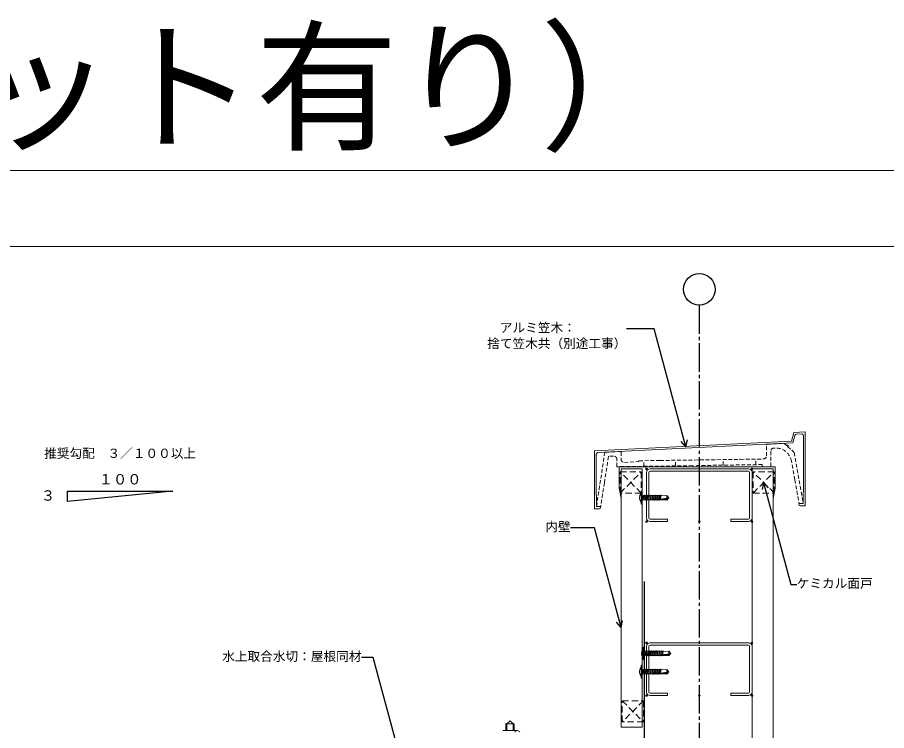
# Model space of a CAD drawing. Units: millimetres, scale not verified. Extents: x -1263 to 1258, y -891 to 1036.
# Drawn here: x -142 to 682, y 360 to 1036 of the extents above; entities that cross this region are included whole.
import ezdxf
from ezdxf.enums import TextEntityAlignment as Align

# ---------------------------------------------------------------- set-up
doc = ezdxf.new("R2010")
doc.units = ezdxf.units.MM
doc.header["$LTSCALE"] = 3
doc.header["$PDMODE"] = 32
doc.header["$PDSIZE"] = 1.5
for name, pattern in [('CHAIN2', [12, 9, -1, 1, -1]), ('DASHED1', [1.8, 1.2, -0.6]), ('DASHED2', [3, 2, -1])]:
    doc.linetypes.add(name, pattern=pattern)
for name, color, linetype, lineweight in [('0-0_補助1', 4, 'Continuous', 5), ('0-4_寸法線1', 5, 'Continuous', 25), ('0-6_名称1', 5, 'Continuous', 25), ('0-8_通り芯1', 5, 'CHAIN2', 25), ('0-E_外壁1', 6, 'Continuous', 20), ('1-1_水切1', 134, 'Continuous', 30), ('1-5_捨て笠木', 3, 'Continuous', 9), ('2-7_ビス1', 7, 'Continuous', 5), ('2-8_ビス2', 7, 'Continuous', 5), ('3-1_面戸', 7, 'Continuous', 5), ('4-5_C鋼1', 2, 'Continuous', 18), ('4-A_笠木（別途）', 2, 'DASHED1', 18), ('4-B_外壁（別途1）', 2, 'Continuous', 18), ('5-B_枠2', 4, 'Continuous', 5)]:
    doc.layers.add(name, color=color, linetype=linetype, lineweight=lineweight)
doc.layers.add('D-C_補助線1', color=4, linetype='Continuous')
doc.styles.add('ＭＳ ゴシック', font='')
doc.styles.get('ＭＳ ゴシック').set_extended_font_data('MS Gothic')

msp = doc.modelspace()

# ---------------------------------------------------------------- linework, layer by layer
at = {"layer": '0-0_補助1'}
msp.add_lwpolyline([(1191.647, -819), (1191.647, 819), (-1194.647, 819), (-1194.647, -819)], dxfattribs=at)
at = {"layer": '0-4_寸法線1'}
msp.add_lwpolyline([(5.045, 587.316), (-94.955, 577.316), (-94.955, 587.316)], close=True, dxfattribs=at)
msp.add_circle((504.182, 778.425), 15, dxfattribs=at)
at = {"layer": '0-6_名称1'}
for p, q in [((491.566, 629.169), (492.911, 635.741)), ((491.566, 629.169), (487.115, 634.188)), ((565.182, 595.342), (563.837, 588.77)), ((565.182, 595.342), (569.633, 590.323)), ((430.182, 458.089), (425.731, 463.108)), ((430.182, 458.089), (431.527, 464.661))]:
    msp.add_line(p, q, dxfattribs=at)
for points in [[(491.566, 629.169), (461.564, 741.139), (435.074, 741.139)], [(565.182, 595.342), (591.054, 498.785), (596.569, 498.785)], [(430.182, 458.089), (404.878, 552.524), (382.201, 552.524)], [(217.997, 344.063), (195.09, 429.552), (183.839, 429.552)]]:
    msp.add_lwpolyline(points, dxfattribs=at)
at = {"layer": '0-8_通り芯1'}
msp.add_line((504.182, 763.425), (504.182, -593.33), dxfattribs=at)
at = {"layer": '0-E_外壁1'}
for p, q in [((574.182, 608.342), (554.182, 608.342)), ((554.182, 608.342), (554.182, -593.33)), ((574.182, 608.342), (574.182, -593.33))]:
    msp.add_line(p, q, dxfattribs=at)
at = {"layer": '1-1_水切1'}
msp.add_line((452.182, 351.6), (452.182, 501.6), dxfattribs=at)
at = {"layer": '1-5_捨て笠木'}
msp.add_lwpolyline([(430.182, 580.342), (428.182, 590.14), (428.182, 610.342), (576.182, 610.342), (576.182, 590.14), (574.182, 580.342)], dxfattribs=at)
at = {"layer": '2-7_ビス1'}
for p, q in [((448.982, 586.533), (448.982, 575.333)), ((449.782, 587.033), (449.482, 587.033)), ((449.782, 587.033), (449.482, 587.033)), ((449.782, 574.833), (449.782, 587.033)), ((449.782, 587.033), (450.182, 586.64)), ((450.182, 586.64), (450.182, 575.226)), ((450.16, 578.393), (451.682, 578.9)), ((450.182, 583.473), (451.682, 582.973)), ((452.706, 578.893), (451.66, 578.893)), ((451.682, 578.9), (451.682, 582.973)), ((452.044, 582.973), (451.682, 582.973)), ((452.044, 582.973), (451.682, 580.958)), ((451.745, 578.893), (452.478, 582.973)), ((452.862, 578.893), (451.745, 578.893)), ((452.31, 583.333), (452.044, 582.973)), ((452.478, 582.973), (452.31, 583.333)), ((453.594, 582.973), (452.478, 582.973)), ((452.862, 578.893), (453.594, 582.973)), ((453.03, 578.533), (452.862, 578.893)), ((453.296, 578.893), (453.03, 578.533)), ((453.296, 578.893), (454.028, 582.973)), ((454.412, 578.893), (453.296, 578.893)), ((453.86, 583.333), (453.594, 582.973)), ((454.028, 582.973), (453.86, 583.333)), ((455.145, 582.973), (454.028, 582.973)), ((454.412, 578.893), (455.145, 582.973)), ((454.58, 578.533), (454.412, 578.893)), ((454.846, 578.893), (454.58, 578.533)), ((454.846, 578.893), (455.578, 582.973)), ((455.963, 578.893), (454.846, 578.893)), ((455.41, 583.333), (455.145, 582.973)), ((455.578, 582.973), (455.41, 583.333)), ((456.695, 582.973), (455.578, 582.973)), ((455.963, 578.893), (456.695, 582.973)), ((456.131, 578.533), (455.963, 578.893)), ((456.397, 578.893), (456.131, 578.533)), ((456.397, 578.893), (457.129, 582.973)), ((457.513, 578.893), (456.397, 578.893)), ((456.961, 583.333), (456.695, 582.973)), ((457.129, 582.973), (456.961, 583.333)), ((458.245, 582.973), (457.129, 582.973)), ((457.513, 578.893), (458.245, 582.973)), ((457.681, 578.533), (457.513, 578.893)), ((457.947, 578.893), (457.681, 578.533)), ((457.947, 578.893), (458.679, 582.973)), ((459.064, 578.893), (457.947, 578.893)), ((458.511, 583.333), (458.245, 582.973)), ((458.679, 582.973), (458.511, 583.333)), ((459.796, 582.973), (458.679, 582.973)), ((459.064, 578.893), (459.796, 582.973)), ((459.232, 578.533), (459.064, 578.893)), ((459.497, 578.893), (459.232, 578.533)), ((459.497, 578.893), (460.23, 582.973)), ((460.614, 578.893), (459.497, 578.893)), ((460.062, 583.333), (459.796, 582.973)), ((460.23, 582.973), (460.062, 583.333)), ((461.346, 582.973), (460.23, 582.973)), ((460.614, 578.893), (461.346, 582.973)), ((460.782, 578.533), (460.614, 578.893)), ((461.048, 578.893), (460.782, 578.533)), ((461.048, 578.893), (461.78, 582.973)), ((462.164, 578.893), (461.048, 578.893)), ((461.612, 583.333), (461.346, 582.973)), ((461.78, 582.973), (461.612, 583.333)), ((462.897, 582.973), (461.78, 582.973)), ((462.164, 578.893), (462.897, 582.973)), ((462.332, 578.533), (462.164, 578.893)), ((462.598, 578.893), (462.332, 578.533)), ((462.598, 578.893), (463.331, 582.973)), ((463.715, 578.893), (462.598, 578.893)), ((463.163, 583.333), (462.897, 582.973)), ((463.331, 582.973), (463.163, 583.333)), ((464.447, 582.973), (463.331, 582.973)), ((463.715, 578.893), (464.447, 582.973)), ((463.883, 578.533), (463.715, 578.893)), ((464.149, 578.893), (463.883, 578.533)), ((464.149, 578.893), (464.881, 582.973)), ((465.265, 578.893), (464.149, 578.893)), ((464.713, 583.333), (464.447, 582.973)), ((464.881, 582.973), (464.713, 583.333)), ((465.998, 582.973), (464.881, 582.973)), ((465.265, 578.893), (465.998, 582.973)), ((465.433, 578.533), (465.265, 578.893)), ((465.699, 578.893), (465.433, 578.533)), ((465.699, 578.893), (466.432, 582.973)), ((466.816, 578.893), (465.699, 578.893)), ((466.264, 583.333), (465.998, 582.973)), ((466.432, 582.973), (466.264, 583.333)), ((467.548, 582.973), (466.432, 582.973)), ((466.816, 578.893), (467.548, 582.973)), ((466.984, 578.533), (466.816, 578.893)), ((467.25, 578.893), (466.984, 578.533)), ((467.25, 578.893), (467.982, 582.973)), ((467.814, 583.333), (467.548, 582.973)), ((467.982, 582.973), (467.814, 583.333)), ((473.382, 583.093), (467.96, 582.853)), ((475.182, 580.933), (473.382, 578.773)), ((473.382, 579.518), (475.182, 580.933)), ((449.782, 574.833), (449.482, 574.833)), ((449.782, 574.833), (450.182, 575.226)), ((450.982, 439.025), (450.982, 427.825)), ((451.782, 439.525), (451.482, 439.525)), ((451.782, 439.525), (451.482, 439.525)), ((451.782, 427.325), (451.782, 439.525)), ((451.782, 439.525), (452.182, 439.132)), ((452.182, 439.132), (452.182, 427.718)), ((452.16, 430.885), (453.682, 431.392)), ((452.182, 435.965), (453.682, 435.465)), ((454.706, 431.385), (453.66, 431.385)), ((453.682, 431.392), (453.682, 435.465)), ((454.044, 435.465), (453.682, 435.465)), ((454.044, 435.465), (453.682, 433.45)), ((453.745, 431.385), (454.478, 435.465)), ((454.862, 431.385), (453.745, 431.385)), ((454.31, 435.825), (454.044, 435.465)), ((454.478, 435.465), (454.31, 435.825)), ((455.594, 435.465), (454.478, 435.465)), ((454.862, 431.385), (455.594, 435.465)), ((455.03, 431.025), (454.862, 431.385)), ((455.296, 431.385), (455.03, 431.025)), ((455.296, 431.385), (456.028, 435.465)), ((456.412, 431.385), (455.296, 431.385)), ((455.86, 435.825), (455.594, 435.465)), ((456.028, 435.465), (455.86, 435.825)), ((457.145, 435.465), (456.028, 435.465)), ((456.412, 431.385), (457.145, 435.465)), ((456.58, 431.025), (456.412, 431.385)), ((456.846, 431.385), (456.58, 431.025)), ((456.846, 431.385), (457.578, 435.465)), ((457.963, 431.385), (456.846, 431.385)), ((457.41, 435.825), (457.145, 435.465)), ((457.578, 435.465), (457.41, 435.825)), ((458.695, 435.465), (457.578, 435.465)), ((457.963, 431.385), (458.695, 435.465)), ((458.131, 431.025), (457.963, 431.385)), ((458.397, 431.385), (458.131, 431.025)), ((458.397, 431.385), (459.129, 435.465)), ((459.513, 431.385), (458.397, 431.385)), ((458.961, 435.825), (458.695, 435.465)), ((459.129, 435.465), (458.961, 435.825)), ((460.245, 435.465), (459.129, 435.465)), ((459.513, 431.385), (460.245, 435.465)), ((459.681, 431.025), (459.513, 431.385)), ((459.947, 431.385), (459.681, 431.025)), ((459.947, 431.385), (460.679, 435.465)), ((461.064, 431.385), (459.947, 431.385)), ((460.511, 435.825), (460.245, 435.465)), ((460.679, 435.465), (460.511, 435.825)), ((461.796, 435.465), (460.679, 435.465)), ((461.064, 431.385), (461.796, 435.465)), ((461.232, 431.025), (461.064, 431.385)), ((461.497, 431.385), (461.232, 431.025)), ((461.497, 431.385), (462.23, 435.465)), ((462.614, 431.385), (461.497, 431.385)), ((462.062, 435.825), (461.796, 435.465)), ((462.23, 435.465), (462.062, 435.825)), ((463.346, 435.465), (462.23, 435.465)), ((462.614, 431.385), (463.346, 435.465)), ((462.782, 431.025), (462.614, 431.385)), ((463.048, 431.385), (462.782, 431.025)), ((463.048, 431.385), (463.78, 435.465)), ((464.164, 431.385), (463.048, 431.385)), ((463.612, 435.825), (463.346, 435.465)), ((463.78, 435.465), (463.612, 435.825)), ((464.897, 435.465), (463.78, 435.465)), ((464.164, 431.385), (464.897, 435.465)), ((464.332, 431.025), (464.164, 431.385)), ((464.598, 431.385), (464.332, 431.025)), ((464.598, 431.385), (465.331, 435.465)), ((465.715, 431.385), (464.598, 431.385)), ((465.163, 435.825), (464.897, 435.465)), ((465.331, 435.465), (465.163, 435.825)), ((466.447, 435.465), (465.331, 435.465)), ((465.715, 431.385), (466.447, 435.465)), ((465.883, 431.025), (465.715, 431.385)), ((466.149, 431.385), (465.883, 431.025)), ((466.149, 431.385), (466.881, 435.465)), ((467.265, 431.385), (466.149, 431.385)), ((466.713, 435.825), (466.447, 435.465)), ((466.881, 435.465), (466.713, 435.825)), ((467.998, 435.465), (466.881, 435.465)), ((467.265, 431.385), (467.998, 435.465)), ((467.433, 431.025), (467.265, 431.385)), ((467.699, 431.385), (467.433, 431.025)), ((467.699, 431.385), (468.432, 435.465)), ((468.816, 431.385), (467.699, 431.385)), ((468.264, 435.825), (467.998, 435.465)), ((468.432, 435.465), (468.264, 435.825)), ((469.548, 435.465), (468.432, 435.465)), ((468.816, 431.385), (469.548, 435.465)), ((468.984, 431.025), (468.816, 431.385)), ((469.25, 431.385), (468.984, 431.025)), ((469.25, 431.385), (469.982, 435.465)), ((469.814, 435.825), (469.548, 435.465)), ((469.982, 435.465), (469.814, 435.825)), ((475.382, 435.585), (469.96, 435.345)), ((477.182, 433.425), (475.382, 431.265)), ((475.382, 432.009), (477.182, 433.425)), ((448.982, 421.616), (448.982, 410.416)), ((449.782, 422.116), (449.482, 422.116)), ((449.782, 422.116), (449.482, 422.116)), ((449.782, 409.916), (449.782, 422.116)), ((449.782, 422.116), (450.182, 421.723)), ((450.182, 421.723), (450.182, 410.309)), ((451.782, 427.325), (451.482, 427.325)), ((451.782, 427.325), (452.182, 427.718)), ((450.16, 413.476), (451.682, 413.983)), ((450.182, 418.556), (451.682, 418.056)), ((452.706, 413.976), (451.66, 413.976)), ((451.682, 413.983), (451.682, 418.056)), ((452.044, 418.056), (451.682, 418.056)), ((452.044, 418.056), (451.682, 416.041)), ((451.745, 413.976), (452.478, 418.056)), ((452.862, 413.976), (451.745, 413.976)), ((452.31, 418.416), (452.044, 418.056)), ((452.478, 418.056), (452.31, 418.416)), ((453.594, 418.056), (452.478, 418.056)), ((452.862, 413.976), (453.594, 418.056)), ((453.03, 413.616), (452.862, 413.976)), ((453.296, 413.976), (453.03, 413.616)), ((453.296, 413.976), (454.028, 418.056)), ((454.412, 413.976), (453.296, 413.976)), ((453.86, 418.416), (453.594, 418.056)), ((454.028, 418.056), (453.86, 418.416)), ((455.145, 418.056), (454.028, 418.056)), ((454.412, 413.976), (455.145, 418.056)), ((454.58, 413.616), (454.412, 413.976)), ((454.846, 413.976), (454.58, 413.616)), ((454.846, 413.976), (455.578, 418.056)), ((455.963, 413.976), (454.846, 413.976)), ((455.41, 418.416), (455.145, 418.056)), ((455.578, 418.056), (455.41, 418.416)), ((456.695, 418.056), (455.578, 418.056)), ((455.963, 413.976), (456.695, 418.056)), ((456.131, 413.616), (455.963, 413.976)), ((456.397, 413.976), (456.131, 413.616)), ((456.397, 413.976), (457.129, 418.056)), ((457.513, 413.976), (456.397, 413.976)), ((456.961, 418.416), (456.695, 418.056)), ((457.129, 418.056), (456.961, 418.416)), ((458.245, 418.056), (457.129, 418.056)), ((457.513, 413.976), (458.245, 418.056)), ((457.681, 413.616), (457.513, 413.976)), ((457.947, 413.976), (457.681, 413.616)), ((457.947, 413.976), (458.679, 418.056)), ((459.064, 413.976), (457.947, 413.976)), ((458.511, 418.416), (458.245, 418.056)), ((458.679, 418.056), (458.511, 418.416)), ((459.796, 418.056), (458.679, 418.056)), ((459.064, 413.976), (459.796, 418.056)), ((459.232, 413.616), (459.064, 413.976)), ((459.497, 413.976), (459.232, 413.616)), ((459.497, 413.976), (460.23, 418.056)), ((460.614, 413.976), (459.497, 413.976)), ((460.062, 418.416), (459.796, 418.056)), ((460.23, 418.056), (460.062, 418.416)), ((461.346, 418.056), (460.23, 418.056)), ((460.614, 413.976), (461.346, 418.056)), ((460.782, 413.616), (460.614, 413.976)), ((461.048, 413.976), (460.782, 413.616)), ((461.048, 413.976), (461.78, 418.056)), ((462.164, 413.976), (461.048, 413.976)), ((461.612, 418.416), (461.346, 418.056)), ((461.78, 418.056), (461.612, 418.416)), ((462.897, 418.056), (461.78, 418.056)), ((462.164, 413.976), (462.897, 418.056)), ((462.332, 413.616), (462.164, 413.976)), ((462.598, 413.976), (462.332, 413.616)), ((462.598, 413.976), (463.331, 418.056)), ((463.715, 413.976), (462.598, 413.976)), ((463.163, 418.416), (462.897, 418.056)), ((463.331, 418.056), (463.163, 418.416)), ((464.447, 418.056), (463.331, 418.056)), ((463.715, 413.976), (464.447, 418.056)), ((463.883, 413.616), (463.715, 413.976)), ((464.149, 413.976), (463.883, 413.616)), ((464.149, 413.976), (464.881, 418.056)), ((465.265, 413.976), (464.149, 413.976)), ((464.713, 418.416), (464.447, 418.056)), ((464.881, 418.056), (464.713, 418.416)), ((465.998, 418.056), (464.881, 418.056)), ((465.265, 413.976), (465.998, 418.056)), ((465.433, 413.616), (465.265, 413.976)), ((465.699, 413.976), (465.433, 413.616)), ((465.699, 413.976), (466.432, 418.056)), ((466.816, 413.976), (465.699, 413.976)), ((466.264, 418.416), (465.998, 418.056)), ((466.432, 418.056), (466.264, 418.416)), ((467.548, 418.056), (466.432, 418.056)), ((466.816, 413.976), (467.548, 418.056)), ((466.984, 413.616), (466.816, 413.976)), ((467.25, 413.976), (466.984, 413.616)), ((467.25, 413.976), (467.982, 418.056)), ((467.814, 418.416), (467.548, 418.056)), ((467.982, 418.056), (467.814, 418.416)), ((473.382, 418.176), (467.96, 417.936)), ((475.182, 416.016), (473.382, 413.856)), ((473.382, 414.6), (475.182, 416.016)), ((449.782, 409.916), (449.482, 409.916)), ((449.782, 409.916), (450.182, 410.309))]:
    msp.add_line(p, q, dxfattribs=at)
at = {"layer": '2-7_ビス1', "linetype": 'DASHED1'}
for p, q in [((451.35, 581.933), (448.016, 583.714)), ((451.35, 579.933), (448.016, 578.153)), ((451.682, 580.933), (451.35, 581.933)), ((451.682, 580.933), (451.35, 579.933)), ((453.35, 434.424), (450.016, 436.205)), ((453.35, 432.425), (450.016, 430.644)), ((453.682, 433.425), (453.35, 434.424)), ((453.682, 433.425), (453.35, 432.425)), ((451.35, 417.016), (448.016, 418.797)), ((451.35, 415.016), (448.016, 413.235)), ((451.682, 416.016), (451.35, 417.016)), ((451.682, 416.016), (451.35, 415.016))]:
    msp.add_line(p, q, dxfattribs=at)
at = {"layer": '2-7_ビス1'}
for points in [[(473.382, 579.518), (473.382, 578.773), (467.271, 579.013)], [(475.182, 580.933), (467.382, 579.628), (473.382, 579.518)], [(475.182, 580.933), (473.382, 583.093), (473.382, 580.632)], [(475.382, 432.009), (475.382, 431.265), (469.271, 431.505)], [(477.182, 433.425), (469.382, 432.12), (475.382, 432.009)], [(477.182, 433.425), (475.382, 435.585), (475.382, 433.124)], [(473.382, 414.6), (473.382, 413.856), (467.271, 414.096)], [(475.182, 416.016), (467.382, 414.711), (473.382, 414.6)], [(475.182, 416.016), (473.382, 418.176), (473.382, 415.715)]]:
    msp.add_lwpolyline(points, dxfattribs=at)
for centre, radius, start, end in [((454.982, 580.933), 7.5, 143.1301, 216.8699), ((449.482, 586.533), 0.5, 90, 180), ((449.482, 575.333), 0.5, 180, 270), ((456.982, 433.425), 7.5, 143.1301, 216.8699), ((451.482, 439.025), 0.5, 90, 180), ((454.982, 416.016), 7.5, 143.1301, 216.8699), ((449.482, 421.616), 0.5, 90, 180), ((451.482, 427.825), 0.5, 180, 270), ((449.482, 410.416), 0.5, 180, 270)]:
    msp.add_arc(centre, radius, start, end, dxfattribs=at)
at = {"layer": '2-7_ビス1', "color": 5}
for p in [(450.182, 580.933), (452.182, 433.425), (450.182, 416.016)]:
    msp.add_point(p, dxfattribs=at)
at = {"layer": '2-8_ビス2'}
for p, q in [((320.742, 366.562), (328.742, 366.562)), ((320.742, 360.202), (320.742, 366.562)), ((324.742, 369.562), (321.742, 366.562)), ((321.742, 360.202), (321.742, 366.562)), ((324.742, 369.562), (327.742, 366.562)), ((327.742, 360.202), (327.742, 366.562)), ((328.742, 360.202), (328.742, 366.562)), ((317.814, 360.202), (331.67, 360.202))]:
    msp.add_line(p, q, dxfattribs=at)
msp.add_arc((331.67, 357.674), 2.528, 23.99102, 156.00898, dxfattribs=at)
at = {"layer": '3-1_面戸', "linetype": 'DASHED2'}
for p, q in [((449.182, 585.342), (429.182, 605.342)), ((429.182, 585.342), (449.182, 605.342)), ((555.182, 585.342), (575.182, 605.342)), ((575.182, 585.342), (555.182, 605.342)), ((431.182, 388.425), (451.182, 368.425)), ((451.182, 388.425), (431.182, 368.425))]:
    msp.add_line(p, q, dxfattribs=at)
for points in [[(449.182, 585.342), (429.182, 585.342), (429.182, 605.342), (449.182, 605.342)], [(555.182, 585.342), (575.182, 585.342), (575.182, 605.342), (555.182, 605.342)], [(431.182, 388.425), (451.182, 388.425), (451.182, 368.425), (431.182, 368.425)]]:
    msp.add_lwpolyline(points, close=True, dxfattribs=at)
at = {"layer": '4-5_C鋼1'}
for p, q in [((454.182, 605.042), (454.182, 561.642)), ((456.482, 561.642), (456.482, 605.042)), ((550.882, 608.342), (457.482, 608.342)), ((457.482, 606.042), (550.882, 606.042)), ((551.882, 605.042), (551.882, 561.642)), ((554.182, 561.642), (554.182, 605.042)), ((457.482, 558.342), (474.182, 558.342)), ((454.182, 440.125), (454.182, 396.725)), ((456.482, 396.725), (456.482, 440.125)), ((550.882, 443.425), (457.482, 443.425)), ((457.482, 441.125), (550.882, 441.125)), ((551.882, 440.125), (551.882, 396.725)), ((554.182, 396.725), (554.182, 440.125)), ((457.482, 393.425), (474.182, 393.425))]:
    msp.add_line(p, q, dxfattribs=at)
for points in [[(474.182, 558.342), (474.182, 560.642), (457.482, 560.642)], [(550.882, 560.642), (534.182, 560.642), (534.182, 558.342), (550.882, 558.342)], [(474.182, 393.425), (474.182, 395.725), (457.482, 395.725)], [(550.882, 395.725), (534.182, 395.725), (534.182, 393.425), (550.882, 393.425)]]:
    msp.add_lwpolyline(points, dxfattribs=at)
for centre, radius, start, end in [((457.482, 605.042), 3.3, 90, 179.99996), ((457.482, 605.042), 1, 90, 180), ((550.882, 605.042), 3.3, 0, 90), ((550.882, 605.042), 1, 0, 90), ((457.482, 561.642), 3.3, 179.99996, 270), ((457.482, 561.642), 1, 180, 270), ((550.882, 561.642), 1, 270, 0), ((550.882, 561.642), 3.3, 270, 0.00004), ((457.482, 440.125), 3.3, 90, 179.99996), ((457.482, 440.125), 1, 90, 180), ((550.882, 440.125), 3.3, 0, 90), ((550.882, 440.125), 1, 0, 90), ((457.482, 396.725), 3.3, 179.99996, 270), ((457.482, 396.725), 1, 180, 270), ((550.882, 396.725), 1, 270, 0), ((550.882, 396.725), 3.3, 270, 0.00004)]:
    msp.add_arc(centre, radius, start, end, dxfattribs=at)
for p in [(454.182, 608.342), (554.182, 608.342), (454.182, 558.342), (504.182, 558.342), (554.182, 558.342), (454.182, 443.425), (554.182, 443.425), (454.182, 393.425), (504.182, 393.425), (554.182, 393.425)]:
    msp.add_point(p, dxfattribs=at)
at = {"layer": '4-A_笠木（別途）', "linetype": 'Continuous'}
for p, q in [((593.682, 642.765), (604.682, 643.342)), ((604.682, 643.342), (604.682, 573.342)), ((404.682, 625.342), (591.505, 634.64)), ((591.505, 634.64), (593.682, 642.765)), ((594.8, 639.984), (592.904, 632.908)), ((601.303, 641.362), (596.17, 641.093)), ((602.882, 589.069), (602.882, 639.864)), ((592.904, 632.908), (407.907, 623.7)), ((404.682, 570.342), (404.682, 625.342)), ((406.482, 622.202), (406.482, 586.069)), ((406.482, 586.069), (406.682, 580.342)), ((602.682, 583.342), (602.882, 589.069)), ((406.682, 580.342), (406.682, 572.542)), ((602.682, 575.542), (602.682, 583.342)), ((409.582, 570.342), (404.682, 570.342)), ((406.682, 572.542), (409.582, 572.542)), ((599.782, 575.542), (602.682, 575.542)), ((604.682, 573.342), (599.782, 573.342))]:
    msp.add_line(p, q, dxfattribs=at)
at = {"layer": '4-A_笠木（別途）'}
for p, q in [((567.917, 620.657), (567.917, 631.188)), ((568.392, 631.688), (584.398, 632.484)), ((575.955, 628.059), (574.768, 628)), ((584.757, 632.357), (586.833, 630.487)), ((586.833, 630.487), (587.503, 631.23)), ((587.503, 631.23), (588.617, 630.227)), ((588.617, 630.227), (587.948, 629.484)), ((587.948, 629.484), (593.931, 624.097)), ((418.077, 620.042), (414.227, 595.154)), ((415.054, 624.056), (429.492, 624.775)), ((422.868, 620.44), (418.264, 620.211)), ((430.017, 624.275), (430.017, 617.444)), ((571.917, 625.004), (571.917, 610.342)), ((594.088, 623.813), (602.682, 575.542)), ((426.017, 610.342), (426.017, 617.444)), ((497.917, 611.385), (426.017, 610.342)), ((433.174, 614.448), (446.317, 615.137)), ((446.317, 615.137), (447.129, 615.949)), ((447.129, 615.949), (466.382, 616.228)), ((451.682, 610.714), (451.682, 616.015)), ((466.982, 616.237), (542.382, 617.33)), ((481.526, 611.172), (481.526, 616.472)), ((497.917, 610.342), (497.917, 611.385)), ((501.917, 610.342), (497.917, 610.342)), ((563.917, 612.342), (501.917, 611.443)), ((501.917, 611.443), (501.917, 610.342)), ((526.886, 611.805), (526.886, 617.105)), ((542.982, 617.339), (564.96, 617.658)), ((557.682, 612.251), (557.682, 617.552)), ((594.625, 597.977), (591.469, 615.707)), ((414.227, 595.154), (410.795, 572.965)), ((594.625, 597.977), (598.586, 575.828)), ((602.682, 575.542), (599.038, 575.542))]:
    msp.add_line(p, q, dxfattribs=at)
for points in [[(410.301, 572.542), (406.682, 572.542), (414.585, 623.633)], [(571.917, 610.342), (563.917, 610.342), (563.917, 612.342)]]:
    msp.add_lwpolyline(points, dxfattribs=at)
at = {"layer": '4-A_笠木（別途）', "linetype": 'Continuous'}
for centre, radius, start, end in [((596.249, 639.595), 1.5, 93, 165), ((601.382, 639.864), 1.5, 360, 93), ((407.982, 622.202), 1.5, 92.84934, 180), ((409.582, 571.442), 1.1, 270, 90), ((599.782, 574.442), 1.1, 90, 270)]:
    msp.add_arc(centre, radius, start, end, dxfattribs=at)
at = {"layer": '4-A_笠木（別途）'}
for centre, radius, start, end in [((568.417, 631.188), 0.5, 92.84934, 180), ((574.917, 625.004), 3, 92.84934, 180), ((576.701, 613.078), 15, 10.09453, 92.84934), ((584.423, 631.985), 0.5, 48, 92.84934), ((415.079, 623.557), 0.5, 92.84934, 171.20723), ((418.274, 620.011), 0.2, 92.84934, 171.20723), ((423.017, 617.444), 3, 360, 92.84934), ((429.517, 624.275), 0.5, 360, 92.84934), ((564.917, 620.657), 3, 270.83092, 360), ((593.596, 623.725), 0.5, 10.09453, 48), ((433.017, 617.444), 3, 180, 272.9988), ((466.682, 616.232), 0.3, 0.83092, 180.83092), ((542.682, 617.334), 0.3, 0.83092, 180.83092), ((410.301, 573.042), 0.5, 270, 351.20723), ((599.038, 576.042), 0.5, 205.27879, 270)]:
    msp.add_arc(centre, radius, start, end, dxfattribs=at)
at = {"layer": '4-B_外壁（別途1）'}
for p, q in [((430.182, 608.342), (450.182, 608.342)), ((430.182, 363.425), (430.182, 608.342)), ((450.182, 363.425), (450.182, 608.342)), ((450.182, 363.425), (430.182, 363.425))]:
    msp.add_line(p, q, dxfattribs=at)
at = {"layer": '5-B_枠2'}
msp.add_lwpolyline([(-1261.5, 891), (1258.5, 891), (1258.5, -891), (-1261.5, -891)], close=True, dxfattribs=at)

# ---------------------------------------------------------------- texts
at = {"layer": '0-4_寸法線1', "style": 'ＭＳ ゴシック'}
for s, height, p in [('推奨勾配\u3000３／１００以上', 8.798, (-116.955, 616.016)), ('１００', 9.897, (-65.205, 590.516)), ('３', 9.897, (-120.077, 575.122))]:
    msp.add_text(s, height=height, dxfattribs=at).set_placement(p, align=Align.BOTTOM_LEFT)
at = {"layer": '0-6_名称1', "style": 'ＭＳ ゴシック'}
for s, p in [('アルミ笠木：\u3000\u3000\u3000\u3000', (315.074, 735.139)), ('捨て笠木共（別途工事）', (303.074, 720.139)), ('内壁', (358.201, 546.524)), ('ケミカル面戸', (596.569, 492.785)), ('水上取合水切：屋根同材', (51.839, 423.552))]:
    msp.add_text(s, height=8.798, dxfattribs=at).set_placement(p, align=Align.BOTTOM_LEFT)
at = {"layer": 'D-C_補助線1', "style": 'ＭＳ ゴシック'}
msp.add_text('壁取合部（パラペット有り）', height=98.97, dxfattribs=at).set_placement((-1266.54, 891), align=Align.BOTTOM_LEFT)

doc.saveas('drawing.dxf')
